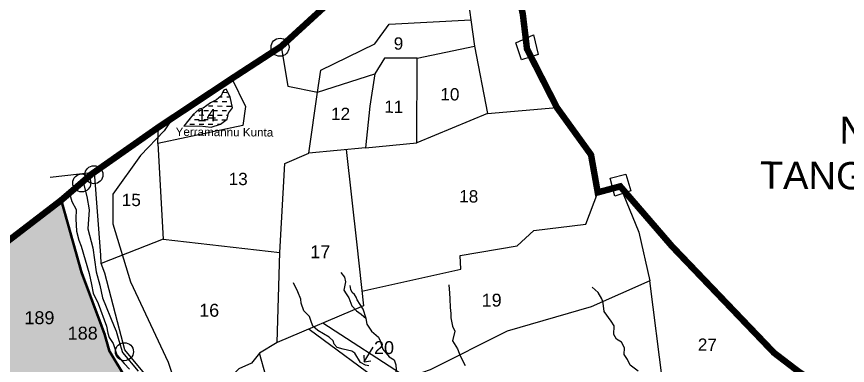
# Model space of a CAD drawing. Header units: inches. Extents: x 215816 to 245985, y 1583903 to 1595496.
# Drawn here: x 225405 to 226694, y 1591778 to 1592319 of the extents above; entities that cross this region are included whole.
import ezdxf

# ---------------------------------------------------------------- set-up
doc = ezdxf.new("R2010")
doc.units = ezdxf.units.IN
doc.header["$MEASUREMENT"] = 0
doc.linetypes.add('ACAD_ISO03W100', pattern=[30, 12, -18])
for name, color, linetype in [('BOUNDRY STONES', 240, 'Continuous'), ('DIMENSION', 7, 'Continuous'), ('PLOTS', 7, 'Continuous'), ('PLOTS NO', 7, 'Continuous'), ('ROADS', 1, 'Continuous'), ('STREAMS', 4, 'Continuous'), ('VILLAGE BOUNDRY', 5, 'Continuous'), ('WUA -18', 3, 'Continuous')]:
    doc.layers.add(name, color=color, linetype=linetype)
doc.styles.get("Standard").update_dxf_attribs({"font": 'arial.ttf'})

msp = doc.modelspace()

# ---------------------------------------------------------------- hatches: boundary and pattern name
at = {"layer": 'PLOTS NO', "true_color": 0xafd9aa}
h = msp.add_hatch(dxfattribs=at)
h.set_pattern_fill('ANSI31', color=9)
h.set_pattern_definition([(45, (0, 0), (-0.088388347648, 0.088388347648), [])])
h.paths.add_polyline_path([(225770.76841, 1590952.38869), (225657.62374, 1590958.23729), (225616.76575, 1590925.83296), (225537.0738, 1590931.01143), (225519.59388, 1591096.63713), (225440.97312, 1591071.37349), (225391.31247, 1591141.21822), (225415.61851, 1591228.04288), (225421.05266, 1591264.96638), (225381.20614, 1591306.99797), (225360.66428, 1591380.71292), (225302.84181, 1591411.67427), (225249.68894, 1591425.37059), (225233.13249, 1591484.73253), (225204.66557, 1591559.35965), (225199.40113, 1591613.71288), (225180.10377, 1591620.91323), (225151.19239, 1591703.98616), (225041.11868, 1591689.5665), (225077.46288, 1591715.72406), (225116.64364, 1591734.87565), (225140.06688, 1591755.72963), (225184.35808, 1591782.54191), (225258.09605, 1591827.32918), (225299.40612, 1591840.5225), (225321.97763, 1591847.75756), (225304.43408, 1591901.16943), (225474.31915, 1592034.52294), (225505.74166, 1591922.77837), (225541.4305, 1591827.28189), (225548.9126, 1591800.86432), (225582.53007, 1591745.29718), (225631.56022, 1591713.16554), (225702.72247, 1591707.49014), (225724.46421, 1591669.83954), (225802.50616, 1591547.31796), (225841.73803, 1591474.90492), (225876.93278, 1591402.63681), (225922.30977, 1591309.46074), (225931.31291, 1591298.86495), (225958.34374, 1591249.38609), (226003.87112, 1591148.56891), (225928.2515, 1591158.73962), (225839.74317, 1591149.99164), (225796.07393, 1591124.54458), (225745.27032, 1591117.65949), (225738.16171, 1591193.32871), (225694.11181, 1591152.71594), (225606.22543, 1591124.47493), (225668.65278, 1591080.43749)])
at = {"layer": 'STREAMS'}
h = msp.add_hatch(dxfattribs=at)
h.set_pattern_fill('DASH', color=4, scale=56.678805, angle=-0.41001423)
h.set_pattern_definition([(359.589986, (200752.427, 1577799.459), (7.1353687, 7.0339698), [7.0848506, -7.0848506])])
h.paths.add_polyline_path([(225664.2997, 1592149.45589), (225689.38348, 1592149.68398), (225706.70265, 1592147.72588), (225721.62299, 1592152.51019), (225731.67145, 1592160.38625), (225733.97856, 1592169.33668), (225739.95028, 1592177.44571), (225736.1985, 1592194.59131), (225730.37261, 1592206.86063), (225726.48521, 1592205.05433), (225725.04039, 1592202.61913), (225722.54822, 1592196.31932), (225714.95692, 1592189.85224), (225705.74896, 1592185.43468), (225694.27171, 1592177.36501), (225688.14128, 1592175.57476), (225679.11099, 1592167.48758), (225672.11826, 1592159.18207)])

# ---------------------------------------------------------------- linework, layer by layer
at = {"layer": 'BOUNDRY STONES'}
for points in [[(226179.3614, 1592278.20081), (226207.08287, 1592290.75549), (226214.3063, 1592260.59241), (226188.38388, 1592251.92163)], [(226325.94042, 1592068.85192), (226350.42562, 1592074.69898), (226358.03624, 1592049.1384), (226333.17906, 1592040.81424)]]:
    msp.add_lwpolyline(points, close=True, dxfattribs=at)
msp.add_lwpolyline([(225456.97025, 1592070.11094), (225525.5805, 1592077.86303)], dxfattribs=at)
at = {"layer": 'BOUNDRY STONES', "color": 0}
for points in [[(225944.14375, 1591783.93184), (225958.12363, 1591806.85815)], [(225943.5088, 1591794.20968), (225944.14375, 1591783.93184), (225954.78343, 1591785.62696)]]:
    msp.add_lwpolyline(points, dxfattribs=at)
at = {"layer": 'BOUNDRY STONES'}
for centre in [(225813.72656, 1592271.60684), (225525.01349, 1592073.87503), (225506.14786, 1592061.25698)]:
    msp.add_circle(centre, 13.978, dxfattribs=at)
at = {"layer": 'BOUNDRY STONES', "color": 0}
msp.add_circle((225572.29241, 1591799.7002), 13.978, dxfattribs=at)
at = {"layer": 'PLOTS'}
for points in [[(225907.45405, 1592356.84384), (226100.39729, 1592382.86652), (226109.70502, 1592313.85507), (226115.19405, 1592273.15705), (226135.70415, 1592168.92538), (226243.32994, 1592178.02827)], [(225946.47565, 1592115.80104), (225858.30725, 1592107.61108), (225872.0082, 1592202.20806), (225876.9202, 1592236.12259), (225960.58545, 1592276.99503), (225983.27329, 1592307.21975), (226109.70502, 1592313.85507)], [(225815.512, 1592272.83496), (225825.80293, 1592211.1107), (225872.0082, 1592202.20806), (225961.05197, 1592230.43216)], [(226135.70415, 1592168.92538), (226026.18398, 1592123.20514), (226026.59495, 1592254.52362), (226115.19405, 1592273.15705)], [(226026.59495, 1592254.52362), (225975.81474, 1592254.68254), (225961.05197, 1592230.43216), (225953.28195, 1592180.22366), (225946.47565, 1592115.80104), (226026.18398, 1592123.20514)], [(225739.12154, 1592223.19777), (225759.91885, 1592179.79154), (225756.26892, 1592150.22432), (225624.40693, 1592122.63131), (225625.06309, 1592147.56486)], [(225624.40693, 1592122.63131), (225632.30832, 1591973.93902), (225536.26155, 1591936.51906), (225535.55787, 1591949.20678), (225525.81401, 1592078.02665)], [(225632.30832, 1591973.93902), (225813.46141, 1591953.29521), (225820.97728, 1592091.50783), (225858.30725, 1592107.61108)], [(225916.23383, 1592112.99188), (225932.70472, 1591965.19986), (225943.21492, 1591870.89269), (225809.47252, 1591813.70471), (225813.46141, 1591953.29521)], [(226341.51069, 1592055.95016), (226370.54009, 1591984.76928), (226387.22666, 1591909.77094), (226296.3939, 1591869.03251), (226166.23533, 1591831.70359), (226046.49084, 1591771.82214), (226011.1255, 1591759.23083), (225879.91189, 1591843.82444)], [(225940.7171, 1591893.30547), (226094.13843, 1591927.7075), (226093.20351, 1591948.88738), (226181.8588, 1591963.99704), (226207.56019, 1591987.43051), (226288.07721, 1591997.55694), (226306.60785, 1592046.58114)], [(225474.31915, 1592034.52294), (225505.74166, 1591922.77837), (225541.4305, 1591827.28189), (225548.9126, 1591800.86432), (225582.53007, 1591745.29718), (225631.56022, 1591713.16554), (225702.72247, 1591707.49014), (225724.46421, 1591669.83954), (225588.07519, 1591627.60261), (225461.37986, 1591594.48799), (225385.81678, 1591578.15635), (225349.95187, 1591648.31341), (225334.69265, 1591683.08458), (225275.21143, 1591739.58364), (225196.25363, 1591721.62707), (225149.16348, 1591703.19186), (225041.11868, 1591689.5665)], [(225809.47252, 1591813.70471), (225781.79915, 1591797.2004), (225769.42651, 1591781.70408), (225749.96104, 1591773.13314), (225702.32382, 1591727.14411), (225633.95792, 1591729.1295), (225573.04739, 1591802.79016), (225561.70879, 1591845.76948), (225541.70944, 1591921.57769), (225536.26155, 1591936.51906)], [(226436.10521, 1591657.54486), (226428.85533, 1591752.1036), (226407.52312, 1591750.46805), (226387.22666, 1591909.77094)], [(225858.74865, 1591834.77508), (225979.30626, 1591745.52042), (226011.1255, 1591759.23083)], [(225979.30626, 1591745.52042), (225999.51503, 1591703.56271), (225861.37002, 1591668.12779), (225791.76296, 1591762.09063), (225781.79915, 1591797.2004)]]:
    msp.add_lwpolyline(points, dxfattribs=at)
at = {"layer": 'ROADS'}
msp.add_lwpolyline([(225647.76963, 1592162.62171), (225633.83116, 1592141.88867), (225597.05581, 1592103.94654), (225554.45155, 1592044.03078), (225554.12164, 1591997.93012), (225581.8949, 1591907.91198), (225640.42234, 1591783.56816), (225660.55637, 1591723.8953)], dxfattribs=at)
at = {"layer": 'STREAMS'}
for points in [[(225664.2997, 1592149.45589), (225689.38348, 1592149.68398), (225706.70265, 1592147.72588), (225721.62299, 1592152.51019), (225731.67145, 1592160.38625), (225733.97856, 1592169.33668), (225739.95028, 1592177.44571), (225736.1985, 1592194.59131), (225730.37261, 1592206.86063), (225726.48521, 1592205.05433), (225725.04039, 1592202.61913), (225722.54822, 1592196.31932), (225714.95692, 1592189.85224), (225705.74896, 1592185.43468), (225694.27171, 1592177.36501), (225688.14128, 1592175.57476), (225679.11099, 1592167.48758), (225672.11826, 1592159.18207), (225664.2997, 1592149.45589)], [(225507.57322, 1592066.14528), (225508.99731, 1592060.2744), (225514.22937, 1592040.21287), (225517.50323, 1592019.67699), (225515.33883, 1591990.38891), (225523.43305, 1591960.53909), (225528.54278, 1591923.38469), (225534.26002, 1591902.83133), (225538.51822, 1591883.26517), (225556.34685, 1591838.74374), (225559.66394, 1591831.68307), (225563.84456, 1591816.96738), (225569.26929, 1591798.66794), (225593.85969, 1591769.73233)], [(225486.74818, 1592047.03287), (225490.91228, 1592032.68781), (225497.22049, 1592019.8503), (225496.81554, 1592005.8425), (225497.89501, 1591986.34166), (225501.75877, 1591972.60793), (225505.04565, 1591963.447), (225517.54221, 1591921.02096), (225521.37981, 1591903.63242), (225523.7241, 1591890.51871), (225531.53209, 1591874.32009), (225544.39484, 1591839.34128), (225546.44968, 1591828.36168), (225548.83974, 1591821.64383), (225554.86724, 1591812.15871), (225560.53328, 1591794.75713), (225571.71315, 1591781.27557), (225580.18301, 1591772.38216)], [(225908.13568, 1591922.45507), (225913.68365, 1591915.27574), (225915.17443, 1591907.73957), (225912.57195, 1591894.82973), (225916.20306, 1591889.59377), (225920.40502, 1591883.19592), (225925.14476, 1591871.00539), (225932.23321, 1591863.23617), (225939.72435, 1591857.77964), (225947.20711, 1591851.16536), (225942.87469, 1591865.80488), (225937.90457, 1591872.78708), (225933.32331, 1591880.15245), (225931.80777, 1591884.21547), (225929.13379, 1591888.28683), (225925.68059, 1591891.39895), (225923.39687, 1591896.04637), (225922.28124, 1591902.03618)], [(225951.62959, 1591777.97271), (225946.25335, 1591778.77959), (225938.59539, 1591783.06048), (225929.85577, 1591797.33815), (225925.26622, 1591800.63664), (225918.16558, 1591802.2242), (225911.44945, 1591803.80905), (225902.2401, 1591806.18011), (225897.85517, 1591811.20599), (225896.35602, 1591816.5954), (225890.05454, 1591822.40337), (225872.57987, 1591832.60744), (225864.55399, 1591839.19612), (225861.73282, 1591847.86064), (225859.47309, 1591854.40809), (225850.69352, 1591863.11525), (225846.35533, 1591874.67204), (225845.82412, 1591881.01501), (225841.10005, 1591892.38249), (225834.85767, 1591906.45018)], [(226075.54328, 1591903.08598), (226076.61676, 1591890.47916), (226077.32876, 1591881.55781), (226077.42562, 1591867.98886), (226078.91197, 1591858.8681), (226078.66947, 1591852.0857), (226081.29448, 1591839.46783), (226084.92254, 1591831.49474), (226081.13081, 1591816.59678), (226088.99506, 1591804.32908), (226092.98875, 1591793.25204), (226101.03515, 1591778.34474)], [(226369.41349, 1591769.32978), (226356.67644, 1591778.56751), (226352.81103, 1591787.82908), (226347.55548, 1591795.13594), (226348.0231, 1591805.54527), (226343.36849, 1591814.41954), (226335.53777, 1591818.99431), (226331.46171, 1591826.29274), (226331.95182, 1591839.84536), (226327.28325, 1591846.75512), (226316.5556, 1591862.06115), (226315.0757, 1591875.03849), (226312.96121, 1591881.7335), (226307.13274, 1591891.40202), (226298.14924, 1591899.71789)], [(225947.01598, 1591850.91716), (225948.49977, 1591842.4162), (225955.75776, 1591831.36541), (225966.69925, 1591822.41086), (225969.16778, 1591816.60432), (225973.33198, 1591803.53547), (225983.28742, 1591791.69352), (225990.7827, 1591786.81585), (225993.2401, 1591779.46568), (225993.76409, 1591771.74344), (225992.3436, 1591762.10551), (225989.18124, 1591751.90114)]]:
    msp.add_lwpolyline(points, dxfattribs=at)
at = {"layer": 'VILLAGE BOUNDRY', "linetype": 'ACAD_ISO03W100', "const_width": 10}
for points in [[(225908.63938, 1592828.37828), (225962.50718, 1592727.32385), (226028.6433, 1592619.02062), (226072.91143, 1592542.82994), (226113.30814, 1592459.09982), (226127.44831, 1592429.4806), (226149.4784, 1592380.09948), (226181.53882, 1592361.04477), (226190.37023, 1592323.14092), (226196.86747, 1592268.95293), (226243.32994, 1592178.02827), (226296.21547, 1592104.88795), (226306.60785, 1592046.58114), (226341.51069, 1592055.95016), (226421.63925, 1591963.25386), (226580.08318, 1591797.95002), (226616.88187, 1591769.83885), (226650.35903, 1591746.6559), (226670.80237, 1591681.63832), (226726.89928, 1591680.49374)], [(225280.76281, 1591886.21565), (225474.31915, 1592034.52294), (225521.32471, 1592074.88125), (225625.06309, 1592147.56486), (225739.12154, 1592223.19777), (225815.512, 1592272.83496), (225907.45405, 1592356.84384)]]:
    msp.add_lwpolyline(points, dxfattribs=at)
at = {"layer": 'WUA -18', "color": 17, "const_width": 4}
msp.add_lwpolyline([(225304.43408, 1591901.16943), (225474.31915, 1592034.52294), (225505.74166, 1591922.77837), (225541.4305, 1591827.28189), (225548.9126, 1591800.86432), (225582.53007, 1591745.29718)], dxfattribs=at)

# ---------------------------------------------------------------- texts
at = {"layer": 'DIMENSION', "insert": (226783.70179, 1592163.51693), "char_height": 42.2893156, "width": 518.6066272, "attachment_point": 2, "rotation": 359.58998577}
msp.add_mtext('\\pxqc;NO:105\\PTANGEDUPALLI ', dxfattribs=at)
at = {"layer": 'PLOTS NO'}
for s, height, p in [('9', 19.06233, (225990.04008, 1592267.8761)), ('10', 19.062325, (226062.3602, 1592189.28406)), ('12', 19.062325, (225892.75619, 1592158.95032)), ('11', 19.062325, (225975.37076, 1592170.02091)), ('14', 19.062325, (225684.84825, 1592156.92369)), ('Yerramannu Kunta', 12.9153078, (225651.68906, 1592134.2636)), ('13', 19.062325, (225733.90749, 1592058.07136)), ('18', 19.062325, (226091.59989, 1592031.11098)), ('15', 19.062325, (225568.16911, 1592025.49194)), ('27', 19.062325, (226461.8284, 1591801.12802))]:
    msp.add_text(s, height=height, rotation=359.58998577, dxfattribs=at).set_placement(p)
for s, p in [('17', (225860.69365, 1591944.61491)), ('19', (226126.54304, 1591869.59857)), ('16', (225688.25705, 1591853.90326)), ('189', (225417.14257, 1591842.32459)), ('188', (225484.27938, 1591818.43027)), ('20', (225959.51264, 1591796.02781))]:
    msp.add_text(s, height=20, dxfattribs=at).set_placement(p)

doc.saveas('drawing.dxf')
